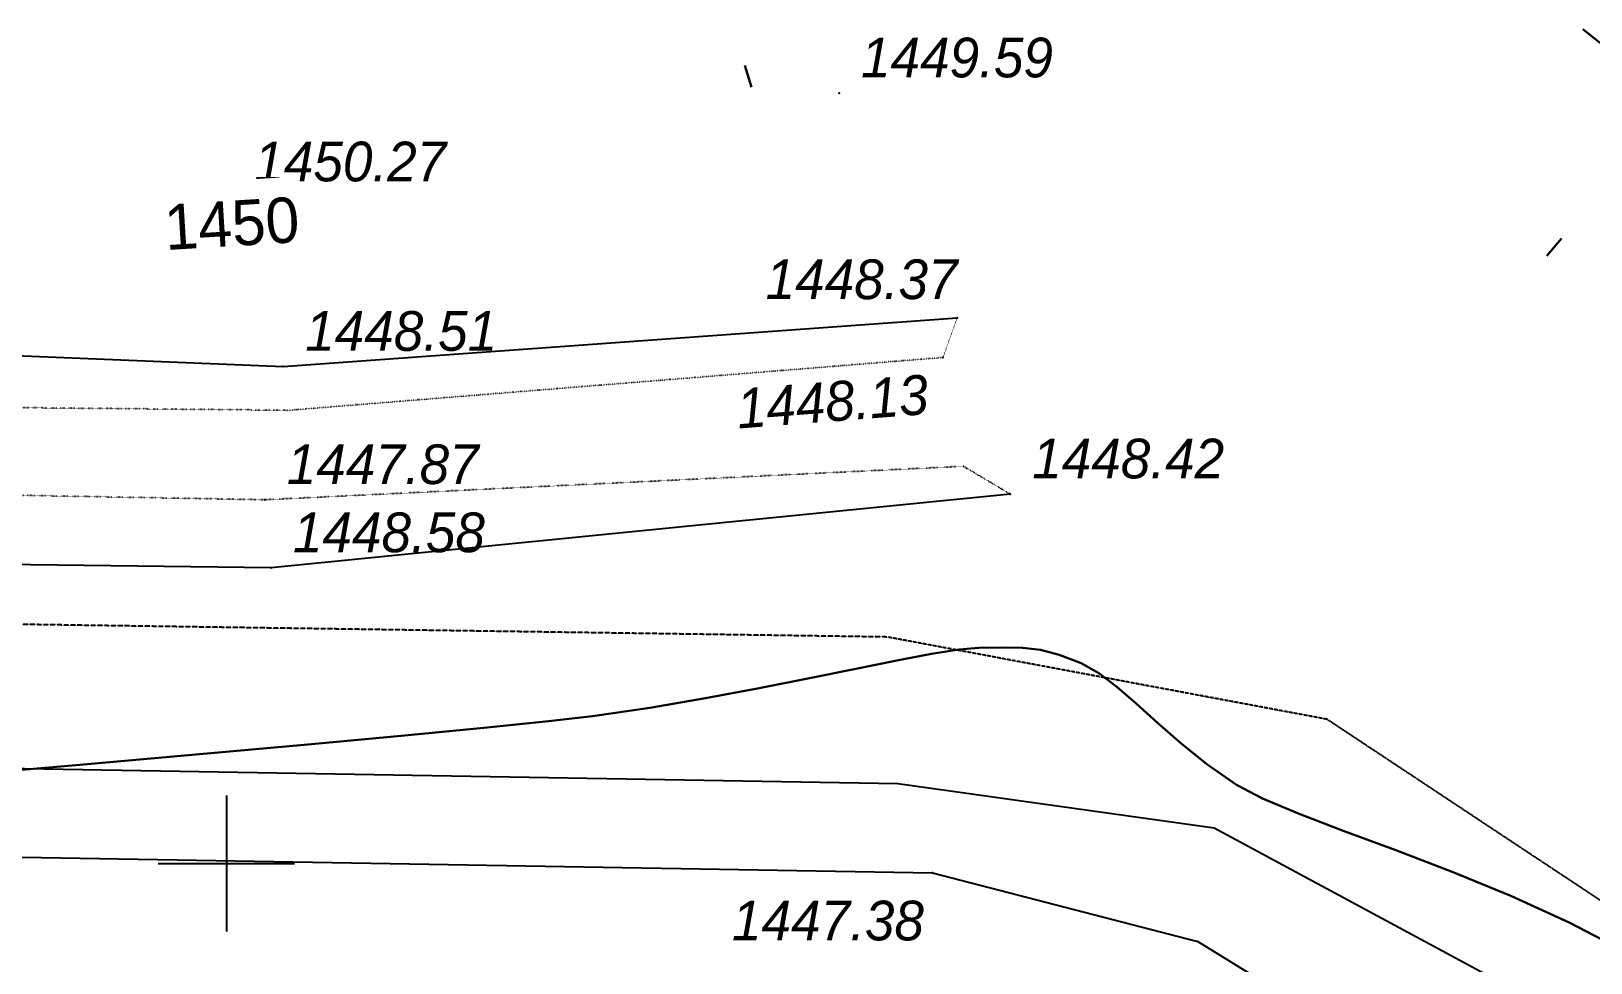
# Model space of a CAD drawing. Header units: millimetres. Extents: x 474337 to 1180020, y 4124662 to 4776603.
# Drawn here: x 669991 to 704354, y 4241353 to 4261879 of the extents above; entities that cross this region are included whole.
import ezdxf

# ---------------------------------------------------------------- set-up
doc = ezdxf.new("R2010")
doc.units = ezdxf.units.MM
doc.header["$PDMODE"] = 32
doc.header["$PDSIZE"] = 0.33
doc.linetypes.add('ДОРОГИ_ГРУНТ', pattern=[7, 5, -2])
doc.linetypes.add('Контура низ откосов  Штриховая 0.1-0.5 - - - - - - -', pattern=[0.6, 0.1, -0.5])
for name, color, linetype in [('(001) Сетка', 92, 'Continuous'), ('(004) Точки рельефа', 7, 'Continuous'), ('(025) Дорога', 7, 'Continuous'), ('(028) Гидротехн.', 7, 'Continuous'), ('(040) Ограда', 7, 'Continuous')]:
    doc.layers.add(name, color=color, linetype=linetype)
doc.layers.add('(032) Горизонтали утолщенные', color=32, linetype='Continuous', lineweight=30)
doc.layers.add('(042) Бергштрих11', color=32, linetype='Continuous', lineweight=30)
doc.styles.add('D-431', font='')
doc.styles.add('P-131', font='')
doc.styles.get('D-431').set_extended_font_data('D431', italic=True)
doc.styles.get('P-131').set_extended_font_data('P131')
doc.linetypes.add('ОГРАДА_V_ПРОВ', pattern='A,2.5,["v",Standard,S=1,R=0,X=0,Y=0],5,["v",Standard,S=1,R=180,X=0,Y=0],2.5', length=10)
doc.linetypes.add('ОТКОСЫ_УКРЕП', pattern='A,0.5,["|",Standard,S=1.2,R=0,X=0,Y=-1.2],0.8,[".",Standard,S=1,R=0.1,X=0.1,Y=-1.2],0.1,["|",Standard,S=0.5,R=0,X=0,Y=-0.5],0', length=1.4)

# ---------------------------------------------------------------- blocks, each defined once
blk = doc.blocks.new('Setka')
at = {"layer": '(001) Сетка'}
for p, q in [((0, 1.5), (0, -1.5)), ((-1.5, 0), (1.5, 0))]:
    blk.add_line(p, q, dxfattribs=at)

msp = doc.modelspace()

# ---------------------------------------------------------------- linework, layer by layer
at = {"layer": '(004) Точки рельефа', "linetype": 'ByBlock', "lineweight": -2}
for p in [(687792, 4260514, 1448079), (674425, 4258223, 1448760), (690393, 4255564, 1446861), (675546, 4254489, 1447001), (690080, 4254688, 1446624), (675140, 4251553, 1446357), (691564, 4251678, 1446911), (675276, 4250052, 1447073), (689852, 4243338, 1445873), (695695, 4241824, 1445797)]:
    msp.add_point(p, dxfattribs=at)
at = {"layer": '(025) Дорога', "elevation": 1446856, "flags": 128}
msp.add_lwpolyline([(621177, 4262778), (623576, 4260659), (626358, 4254666), (631870, 4250553), (642077, 4247356), (650592, 4245968), (689083, 4245301), (696057, 4244326), (702882, 4240646), (717267, 4223959), (728893, 4212206)], dxfattribs=at)
at = {"layer": '(025) Дорога', "linetype": 'ДОРОГИ_ГРУНТ', "elevation": 1446856, "flags": 128}
msp.add_lwpolyline([(728893, 4212206), (731520, 4214733), (716273, 4229839), (706176, 4241659), (698541, 4246718), (688853, 4248531), (650251, 4249093), (641103, 4251193), (631791, 4255034), (627747, 4258770), (623844, 4262897)], dxfattribs=at)
at = {"layer": '(028) Гидротехн.', "linetype": 'Контура низ откосов  Штриховая 0.1-0.5 - - - - - - -', "flags": 128}
for points, elevation in [([(690393, 4255564), (690080, 4254688), (675664, 4253525), (648137, 4253790), (639220, 4257428), (635421, 4260672)], 1446861), ([(691564, 4251678), (690533, 4252291), (675140, 4251553), (648021, 4252044), (638932, 4254667), (632139, 4259997)], 1446911)]:
    msp.add_lwpolyline(points, dxfattribs=dict(at, elevation=elevation))
at = {"layer": '(028) Гидротехн.', "linetype": 'ОТКОСЫ_УКРЕП', "flags": 128}
for points, elevation in [([(636338, 4260860), (638944, 4258259), (649421, 4255567), (675546, 4254489), (690393, 4255564)], 1447656), ([(691564, 4251678), (675276, 4250052), (647579, 4250404), (638654, 4253671), (631389, 4259842)], 1447294)]:
    msp.add_lwpolyline(points, dxfattribs=dict(at, elevation=elevation))
at = {"layer": '(032) Горизонтали утолщенные', "color": 32, "linetype": 'Continuous', "lineweight": 30}
for points, elevation in [([(704175, 4261922), (704895, 4261348)], 1450490), ([(668408, 4245485), (671066, 4245716), (673622, 4245942), (676005, 4246157), (678141, 4246355), (679961, 4246530), (681390, 4246677), (682357, 4246790), (683618, 4246974), (684850, 4247182), (686032, 4247402), (687142, 4247621), (688160, 4247829), (689063, 4248012), (689830, 4248159), (690440, 4248257), (690870, 4248296), (691402, 4248302), (691836, 4248293), (692231, 4248246), (692641, 4248140), (693125, 4247954), (693513, 4247738), (693914, 4247435), (694340, 4247064), (694804, 4246643), (695318, 4246191), (695895, 4245728), (696545, 4245272), (697118, 4244972), (697925, 4244635), (698921, 4244257), (700061, 4243832), (701300, 4243357), (702593, 4242826), (703894, 4242233), (705160, 4241575)], 1446490)]:
    msp.add_lwpolyline(points, dxfattribs=dict(at, elevation=elevation))
at = {"layer": '(040) Ограда', "linetype": 'ОГРАДА_V_ПРОВ', "elevation": 1445874, "flags": 128}
msp.add_lwpolyline([(625283, 4251590), (631319, 4247171), (651434, 4243995), (689852, 4243338), (695695, 4241824), (702485, 4237633), (712724, 4226299), (727294, 4209460), (741961, 4206343), (755100, 4218392), (761661, 4226391), (775863, 4240994), (795916, 4229625)], dxfattribs=at)
at = {"layer": '(042) Бергштрих11', "color": 32, "linetype": 'Continuous', "lineweight": 30}
for p, q in [((685716, 4261126, 1448490), (685864, 4260649, 1448490)), ((703705, 4257313, 1448490), (703382, 4256931, 1448490))]:
    msp.add_line(p, q, dxfattribs=at)

# ---------------------------------------------------------------- block references
at = {"layer": '(001) Сетка', "xscale": 999.9999999813735, "yscale": 999.9999999813735, "zscale": 999.9999999813735}
msp.add_blockref('Setka', (674291, 4243540, -1510), dxfattribs=at)

# ---------------------------------------------------------------- texts
at = {"layer": '(004) Точки рельефа', "linetype": 'ByBlock', "char_height": 875, "attachment_point": 4, "style": 'D-431'}
for s, insert, rotation in [('1449.59', (688274, 4261293, 1448079), 0), ('1450.27', (674907, 4259002, 1448760), 0), ('1448.37', (686172, 4256407, 1446861), 0), ('1448.51', (676028, 4255268, 1447001), 0), ('1448.13', (685535, 4253554, 1446624), 4.3843), ('1447.87', (675622, 4252332, 1446357), 0), ('1448.42', (692046, 4252457, 1446911), 0), ('1448.58', (675758, 4250831, 1447073), 0), ('1447.38', (685431, 4242278, 1445873), 0)]:
    msp.add_mtext(s, dxfattribs=dict(at, insert=insert, rotation=rotation))

# ---------------------------------------------------------------- next in the draw order: wipeouts: each hides what was drawn before it
msp.add_wipeout([(672675, 4256670), (675741, 4256856), (675631, 4258664), (672566, 4258477)]).translate(0, 0, 1448490).dxf.layer = '(032) Горизонтали утолщенные'

# ---------------------------------------------------------------- next in the draw order: texts
at = {"layer": '(032) Горизонтали утолщенные', "style": 'P-131'}
msp.add_text('1450', height=1000, rotation=3.4794, dxfattribs=at).set_placement((672956, 4257056, 1448490))

doc.saveas('drawing.dxf')
